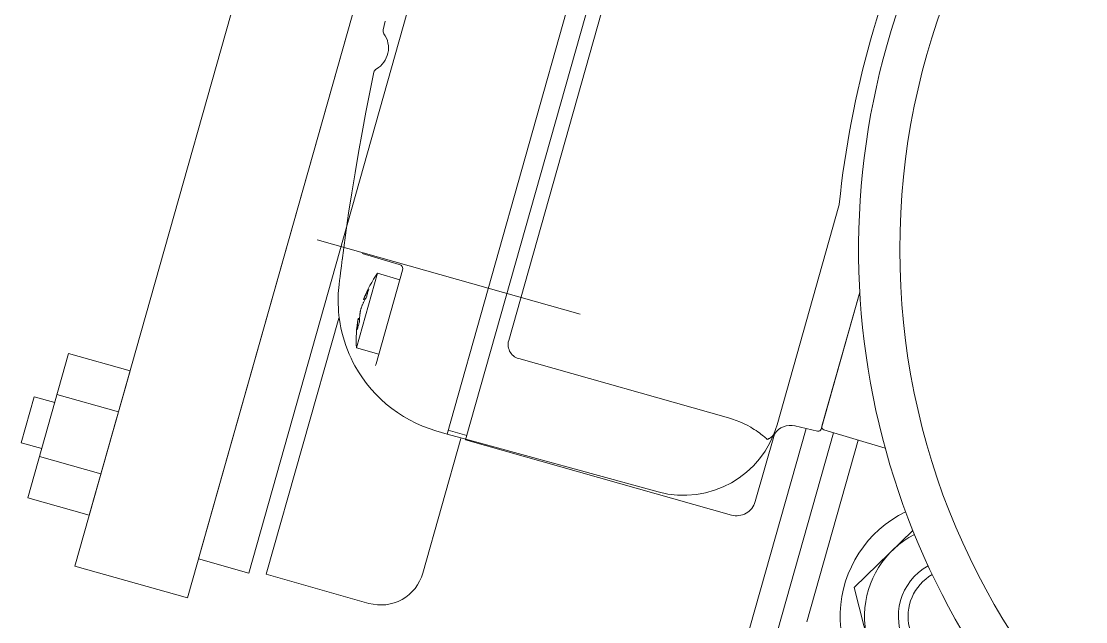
# Model space of a CAD drawing. Header units: inches. Extents: x 0 to 766, y -245 to 236.
# Drawn here: x 55.1112 to 55.2166, y -193.4981 to -193.4386 of the extents above; entities that cross this region are included whole.
import ezdxf

# ---------------------------------------------------------------- set-up
doc = ezdxf.new("R2010")
doc.units = ezdxf.units.IN
doc.header["$MEASUREMENT"] = 0
doc.layers.add('000 SOS 911 - ACCES. ACI', color=125, linetype='Continuous', lineweight=0)
doc.layers.add('000 SOS 911 - ACCESORIOS ACI', color=3, linetype='Continuous', lineweight=20)

# ---------------------------------------------------------------- blocks, each defined once
blk = doc.blocks.new('Bomba Jockey')
at = {"layer": '000 SOS 911 - ACCES. ACI', "linetype": 'Continuous'}
for p, q in [((0.0750000000002729, 0.0403690190000816), (0.0750000000002729, 0.0962155909996909)), ((0.1316478917751738, 0.0745572733285371), (0.1437438944735732, 0.0745572733285371)), ((0.1316478917751738, -0.0745572733285371), (0.1316478917751738, 0.0745572733285371)), ((0.1437438944735732, 0.0745572733285371), (0.1437438944735732, -0.0745572733285371)), ((0.1316478917751738, 0.0703750983518603), (0.1262830397490688, 0.0703750983518603)), ((0.1262830397490688, 0.0703750983518603), (0.1262830397490688, -0.0694131227501202)), ((0.1316478917751738, -0.0694131227501202), (0.1316478917751738, 0.0703750983518603)), ((0.1135014650003541, 0.0699999079999998), (0.1245014649989571, 0.0699999079999998)), ((0.1245014649989571, 0.0425296939999953), (0.1245014649989571, 0.0699999079999998)), ((0.1503302785013147, 0.0690921072673518), (0.1437438944735732, 0.0690921072673518)), ((0.1437438944735732, 0.0690921072673518), (0.1437438944735732, 0.0536208526173141)), ((0.1503302785013147, 0.0536208526173141), (0.1503302785013147, 0.0690921072673518)), ((0.1090014650003468, 0.0510599979998006), (0.1090014650003468, 0.0655000919998656)), ((0.0657672820002517, 0.0548019499999555), (0.0602824800002964, 0.0643019059998551)), ((0.1503302785013147, 0.0646529289952014), (0.1437438944735732, 0.0646529289952014)), ((0.1437438944735732, 0.0638252799103611), (0.1437438944735732, 0.0588876799733953)), ((0.15251550585117, 0.0638252799103611), (0.1503302785013147, 0.0638252799103611)), ((0.15251550585117, 0.0588876799733953), (0.15251550585117, 0.0638252799103611)), ((0.0721633299990572, 0.0634987489997911), (0.0721633299990572, 0.0400232540000616)), ((0.069498047000252, 0.0400697939999191), (0.069498047000252, 0.0595289609998417)), ((0.1503302785013147, 0.0588876799733953), (0.15251550585117, 0.0588876799733953)), ((0.1503302785013147, 0.0580285048054066), (0.1437438944735732, 0.0580285048054066)), ((0.0615506849990197, 0.0474986619999527), (0.0657672370002729, 0.0548019450000084)), ((0.1437438944735732, 0.0536208526173141), (0.1503302785013147, 0.0536208526173141)), ((0.0799999999999273, 0.0510599979998006), (0.1085000000002765, 0.0510599979998006)), ((0.1084999600002447, 0.0509999849998621), (0.0879126100003305, 0.0508203209999465)), ((0.110499905999859, 0.0509999309999785), (0.1084999059999063, 0.0509999249998146)), ((0.1085000000002765, -0.0510599980000279), (0.1085000000002765, 0.0510599979998006)), ((0.1105000000002292, 0.0505999760000577), (0.1085000000002765, 0.0505999760000577)), ((0.1105000000002292, -0.0510000609999679), (0.1105000000002292, 0.0509999999997035)), ((0.1105000679995101, 0.0510000059998674), (0.1117053439998017, 0.0509894879999138)), ((0.1117052909999074, 0.0509894099998292), (0.1124372650001533, 0.0509638050000376)), ((0.1124371789996985, 0.0509638349999477), (0.1131670600002508, 0.0509000170000036)), ((0.1131670170002508, 0.0509000329998344), (0.1138925669988566, 0.0507981700000073)), ((0.11389280100002, 0.0507981849996213), (0.1146120180001162, 0.0506584469999325)), ((0.1146120299999893, 0.0506582999998955), (0.1153227120003066, 0.0504811769999378)), ((0.1153227259997038, 0.0504812689998744), (0.1160231789999671, 0.0502672419997907)), ((0.1160230800001045, 0.0502672969998912), (0.1167113729998164, 0.0500169079998614)), ((0.1167115620000914, 0.0500168909998138), (0.1173858089996429, 0.049730825999859)), ((0.1173859259997698, 0.0497306699999172), (0.1180443100001867, 0.0494097759999477)), ((0.0779999999999745, 0.0418218989996149), (0.0779999999999745, 0.0490599979998478)), ((0.1180443829998694, 0.0494097099999635), (0.1186850919989411, 0.0490548379996199)), ((0.118685079999068, 0.0490549789997203), (0.1193063189998611, 0.0486670319999121)), ((0.1193063309997342, 0.0486669800000073), (0.1199064349989385, 0.0482470770000418)), ((0.1199063260000912, 0.0482470239999202), (0.1204836719989544, 0.04779634199985599)), ((0.1204838509993351, 0.0477963879998242), (0.1210368209995067, 0.0473161109998728)), ((0.1210367260000567, 0.0473161180000261), (0.1215638059998128, 0.0468075619999127)), ((0.1218599559997529, 0.0464973480000026), (0.1215640320001512, 0.0468075449998651)), ((0.1221559389996401, 0.0461667879999368), (0.1218597300003239, 0.0464973349999127)), ((0.1224496840000029, 0.0458170949998476), (0.1221560009998939, 0.0461667999998099)), ((0.1195000000002437, 0.0359956659999625), (0.1195000000002437, 0.046004332999928)), ((0.1227409229995828, 0.0454460629998721), (0.1224497930002144, 0.045817020999948)), ((0.1230252189998282, 0.0450568989999738), (0.1227407200003654, 0.0454460489997928)), ((0.1232954009997229, 0.0446595739999793), (0.1230252870004733, 0.0450570729999527)), ((0.121913573999791, 0.0450000000000728), (0.1195000000002437, 0.0450000000000728)), ((0.121913573999791, 0.0450000000000728), (0.121913573999791, 0.0369999999998072)), ((0.1235485689999223, 0.0442583550000109), (0.1232953379994797, 0.0446597629997996)), ((0.1237856520001515, 0.0438529749997088), (0.1235487259991714, 0.0442581479999262)), ((0.1223315389997879, 0.0431441189998623), (0.122336593, 0.0430548449999151)), ((0.1223557489997802, 0.0430618119999053), (0.1223318030001792, 0.0431441549997089)), ((0.1223364350003067, 0.0430548439999257), (0.1223402239997995, 0.0429653849998886)), ((0.1223403209992284, 0.0429653869998674), (0.1223428450002757, 0.0428757009999572)), ((0.1223427399991124, 0.042875752999862), (0.1223439919990596, 0.04278604000001)), ((0.1223781269991377, 0.0429814179997266), (0.1223557770003936, 0.0430618039999899)), ((0.1223985149999862, 0.0429031149997172), (0.1223777800000789, 0.04298147299982701)), ((0.1224175039997135, 0.0428267499999038), (0.1223984539997218, 0.0429031459998441)), ((0.1224352970002656, 0.0427524290000747), (0.1224178539991954, 0.042826826999999)), ((0.1240038999999342, 0.0434491139994862), (0.1237853770003312, 0.0438530189999256)), ((0.1242030100002012, 0.0430513609999252), (0.1240041570003996, 0.0434491269998034)), ((0.1243833719991016, 0.0426599699997041), (0.1242027489997781, 0.0430513290000363)), ((0.078052222000224, 0.0418428349998976), (0.0780671679999614, 0.0419238649997169)), ((0.0780673180001941, 0.0419238849995054), (0.0780957229999331, 0.0420068019998325)), ((0.0780957620004301, 0.0420067420000123), (0.0781376029995045, 0.0420914549999907)), ((0.0781375409992506, 0.0420916379998744), (0.0781928469991726, 0.0421782739999799)), ((0.0781930429998283, 0.0421781179998107), (0.0782616620003864, 0.0422665579999375)), ((0.0782616209999105, 0.04226657699996399), (0.0783433489991694, 0.0423567569998795)), ((0.0783433960000366, 0.0423568159999377), (0.0783750750001673, 0.0423890089998622)), ((0.0783749550000721, 0.0423892469998464), (0.0784081009996953, 0.0424213490000511)), ((0.078408225000203, 0.0424211089998607), (0.0784427159992447, 0.0424530319999121)), ((0.0784424610001224, 0.04245312699981699), (0.0784783580002113, 0.0424849529999847)), ((0.0784783580002113, 0.0424849859998631), (0.0785155400003532, 0.0425166349998563)), ((0.07851595399961299, 0.0425164480000149), (0.07855439300010401, 0.0425479240000186)), ((0.0785543970000617, 0.0425480259998494), (0.0786588989990378, 0.0424960819998432)), ((0.0786589499989532, 0.0424960349998855), (0.0787735900003099, 0.04244092699991599)), ((0.0787736199999927, 0.0424408669998684), (0.0788983279999229, 0.0423830679999355)), ((0.0788983909992567, 0.0423831089999567), (0.0790335420001611, 0.0423229169998649)), ((0.0790334539997275, 0.0423229589998755), (0.0791794299989306, 0.0422607169998628)), ((0.0791794439992373, 0.0422607099997094), (0.0793357239990655, 0.0421971739999663)), ((0.0793355420000808, 0.0421972329997971), (0.0795255989996804, 0.0421241779999946)), ((0.0795257129993843, 0.0421241500000633), (0.0797202459993969, 0.0420540220000021)), ((0.0797204450000209, 0.0420538369999122), (0.0799194309997802, 0.041986844999883)), ((0.0799195409990716, 0.0419868219998989), (0.08012295200023799, 0.0419231779999336)), ((0.0801229749999948, 0.0419231339999442), (0.0803310069991312, 0.0418629849998524)), ((0.08033091399966001, 0.0418630789999952), (0.0805432889997064, 0.0418067159998827)), ((0.0809458909998284, 0.0417133479998029), (0.0805434839990085, 0.0418066649999673)), ((0.1223553049999282, 0.0422458289999668), (0.1223315000002003, 0.0423307510000086)), ((0.1223367039997356, 0.0424229109999033), (0.1223316670002532, 0.0423307019998447)), ((0.1223405239998101, 0.0425144689997978), (0.1223367439997673, 0.0424228109998239)), ((0.1223427189997892, 0.042605728999888), (0.122340193999662, 0.0425145780000094)), ((0.1223443950002547, 0.0426960069999041), (0.1223431239991441, 0.0426056229998722)), ((0.1223443820003922, 0.0427858909999941), (0.1223443679996308, 0.0426960469999358)), ((0.1223773670003538, 0.0421636280000257), (0.1223552780002137, 0.0422457309998663)), ((0.1223979609994785, 0.042084161000048), (0.1223775749999731, 0.0421634929998618)), ((0.1225447679998979, 0.0421150989996022), (0.1223928569988857, 0.0421036179998282)), ((0.1224165220000941, 0.0420080669998697), (0.1223979800001871, 0.0420843999997942)), ((0.1224331749999692, 0.0419345299997076), (0.1224163549991317, 0.0420080079998115)), ((0.1225570789997619, 0.0420160269998178), (0.1224177889998828, 0.0420030590000806)), ((0.1224490239992519, 0.0418628819998048), (0.1224334280000221, 0.0419345069999508)), ((0.1224512250000771, 0.042680062999807), (0.1224351420000858, 0.0427523930000007)), ((0.1224632409998776, 0.041793276999897), (0.1224488539996855, 0.0418629119999423)), ((0.1224660789998779, 0.0426097369997933), (0.1224513199999819, 0.0426801050000449)), ((0.1224763289997099, 0.0417255069999101), (0.1224631820000468, 0.0417932119999023)), ((0.1224793820001651, 0.042541253999616), (0.1224659739996241, 0.0426095919999625)), ((0.1224916839996695, 0.0424748880000152), (0.1224793739997949, 0.0425413229997958)), ((0.12250284799984, 0.0424102429999493), (0.1224916149999444, 0.0424748249999993)), ((0.1225132039999153, 0.0423476999997092), (0.1225030720001996, 0.0424103629998172)), ((0.1225224639997577, 0.0422867419999875), (0.1225132169988683, 0.0423476280000159)), ((0.1225309920000654, 0.0422277719999329), (0.1225225689995568, 0.0422868669998025)), ((0.1225381369990828, 0.0421704279999631), (0.1225306089991136, 0.0422276749998218)), ((0.1225449829998979, 0.0421149839999089), (0.1225383430000875, 0.0421704349998891)), ((0.1225447250003526, 0.0421150199999829), (0.1225472860000991, 0.0420979989999069)), ((0.1225476539993906, 0.0420979019997958), (0.1225499889997081, 0.0420810959999472)), ((0.1225497479995283, 0.042081208999889), (0.1225518579999516, 0.0420646189998024)), ((0.1225521279998247, 0.0420645059998606), (0.1225540109999201, 0.0420481349999591)), ((0.1225537739992433, 0.0420481099999961), (0.1225554309999097, 0.0420319589998144)), ((0.122555397999804, 0.0420319799998197), (0.1225568359991485, 0.0420159919999605)), ((0.1245480400002634, 0.04227309799989601), (0.1243834999991122, 0.0426601049998681)), ((0.1246972609992554, 0.0418909689999509), (0.1245481470000413, 0.0422729279998748)), ((0.1248309409993453, 0.0415169419998165), (0.1246971900000062, 0.0418909630000144)), ((0.0779999999999745, 0.0173421629999666), (0.0779999999999745, 0.040820740000072)), ((0.0813509889999296, 0.0416370289999577), (0.0809457800000928, 0.0417134549998082)), ((0.0817589309995128, 0.0415774589998819), (0.0813508989999719, 0.0416370009997991)), ((0.0821704089989908, 0.0415346449999561), (0.0817592889998196, 0.0415773339998396)), ((0.0825842330000342, 0.0415088279999054), (0.0821702420003021, 0.0415346329998556)), ((0.0830009820001578, 0.0414999769998303), (0.0825840850002351, 0.0415088969998578)), ((0.0830009770002107, 0.0414999999998145), (0.10550000000012, 0.0414999999998145)), ((0.1055000050000672, 0.0415000069997404), (0.1056596659991555, 0.0414910449997024)), ((0.1056594460001179, 0.0414910429999509), (0.1058140129998719, 0.0414665609998792)), ((0.1058144059998085, 0.0414664249999532), (0.1059636959998897, 0.0414264829998956)), ((0.1059638500000801, 0.041426551999848), (0.1061096359999283, 0.0413703340000211)), ((0.1061095810000552, 0.0413702569999259), (0.1062505400000191, 0.0412984319998486)), ((0.1062504469991836, 0.0412984170000073), (0.1063818220004578, 0.0412133809998068)), ((0.1063818299999184, 0.0412134569999125), (0.1065031080001972, 0.0411149399999431)), ((0.1065030959994146, 0.0411148759999378), (0.1066147869992164, 0.0410031799999615)), ((0.1066149689991107, 0.0410029799998029), (0.1067135589992176, 0.0408816029998889)), ((0.106713659999059, 0.0408815559997038), (0.1067986909997671, 0.0407501779998256)), ((0.1067984229998728, 0.0407502619998468), (0.1068701879999025, 0.0406094099998882)), ((0.1224886039990451, 0.0416590119998546), (0.122476393999932, 0.0417255269999259)), ((0.1224998779998714, 0.041593525999815), (0.1224885459992038, 0.0416589579997435)), ((0.1225102909997986, 0.0415292390000559), (0.1224998979992051, 0.0415934669999842)), ((0.1225198779998209, 0.0414653230000113), (0.1225102029998197, 0.0415292309999131)), ((0.1225292699987222, 0.0414015239998662), (0.1225202600003286, 0.0414652829999795)), ((0.1225371150003411, 0.0406619359998786), (0.1225288350001392, 0.0405985709999186)), ((0.1225372609997066, 0.0413381359999221), (0.1225289730000441, 0.0414015609999297)), ((0.1225449519988615, 0.0407248539997909), (0.1225373950001085, 0.0406618289998733)), ((0.1225450670003738, 0.0412750549999146), (0.1225375100002566, 0.0413380800000596)), ((0.1225447420001728, 0.0407249609997962), (0.122549582999909, 0.0408179129999553)), ((0.1225473719991896, 0.041228885999999), (0.122544862000268, 0.0412751429998934)), ((0.1225518900000679, 0.0411366569999245), (0.1225474789998771, 0.041228775999798)), ((0.1225498779999725, 0.0408178569998654), (0.1225538759990741, 0.0409095659999821)), ((0.1225554299999203, 0.0410454079999454), (0.1225518439996449, 0.0411367079998399)), ((0.1225539289998778, 0.0409095769998658), (0.1225556089998463, 0.0409548949999135)), ((0.1225566210000579, 0.0410001159998501), (0.1225551359998462, 0.0410455009998714)), ((0.122555373999603, 0.0409549199998765), (0.1225568439990639, 0.0409999399998924)), ((0.1249504859993067, 0.0411514539998734), (0.1248311200001808, 0.04151697899988)), ((0.1250557739999749, 0.0407963390000532), (0.1249503630001527, 0.0411514469999475)), ((0.1251480050000282, 0.0404525169999488), (0.1250555820001864, 0.0407963929999369)), ((0.0732053009996889, 0.0400050719999854), (0.0665900980002334, 0.0401205409996237)), ((0.0734999999990578, 0.0253445429996191), (0.0734999999990578, 0.0400163570000132)), ((0.0734999999990578, 0.0253448489997936), (0.0734999999990578, 0.0397051999998439)), ((0.073786981000012, 0.0403159819998109), (0.0761943550000979, 0.0404210899998816)), ((0.1068705309999132, 0.0406094909999411), (0.106926790000216, 0.0404635889999554)), ((0.106926630999169, 0.0404635169998073), (0.106966618000115, 0.0403140490000169)), ((0.1069667089991526, 0.0403141029999006), (0.1069911789995785, 0.0401595959999668)), ((0.106990961000065, 0.0401595289999932), (0.1069999200003622, 0.039999928999805)), ((0.1069999999999709, 0.0399999999999636), (0.1069999999999709, -0.040000000000191)), ((0.1223552989990821, 0.0397542609998709), (0.1223315099987303, 0.0396693979998872)), ((0.1223316049999994, 0.0396694159996969), (0.1223366450003596, 0.0395771459998287)), ((0.1223368259993549, 0.0395770769998762), (0.1223406070002966, 0.0394854189999023)), ((0.122377398000026, 0.0398363159999917), (0.1223552929996003, 0.0397541539998656)), ((0.1223979789997429, 0.0399156569999377), (0.122377592999328, 0.0398363249998965)), ((0.1225446759995066, 0.03988511500006101), (0.1223927650003134, 0.039896595999835)), ((0.1224163929996394, 0.039992004999931), (0.122397865000039, 0.0399157319998267)), ((0.1224332239999057, 0.0400655119999556), (0.1224163899987616, 0.0399919740000314)), ((0.1225570430001426, 0.0399840609998137), (0.1224177529998087, 0.03999702999999501)), ((0.1224489229998653, 0.0401371240000117), (0.1224333400000432, 0.0400655579999239)), ((0.1224631429995497, 0.0402068129999407), (0.1224487429999499, 0.0401371179998478)), ((0.1224763059999532, 0.0402745129999858), (0.1224631600002795, 0.0402068070000041)), ((0.1224885960000392, 0.0403410789999725), (0.122476375000133, 0.0402745029998641)), ((0.1224998939997022, 0.0404065159998481), (0.1224885629999335, 0.0403410829999302)), ((0.1225028850003582, 0.0395896679999623), (0.1224916410001242, 0.0395250259998648)), ((0.1225103039992064, 0.040470852999988), (0.1224998900001992, 0.0404065049999645)), ((0.1225129069989634, 0.0396522779999486), (0.122502784999142, 0.0395896759998777)), ((0.1225199489999795, 0.04053475199998501), (0.1225102739999784, 0.0404708440000832)), ((0.1225223020001067, 0.0397131809997973), (0.1225130639995768, 0.0396523549998165)), ((0.1225293970001076, 0.0405984389997229), (0.1225203870003497, 0.0405346809998264)), ((0.1225308870002664, 0.0397721669999101), (0.1225224720001279, 0.0397131319998607)), ((0.1225380579999182, 0.0398295239999698), (0.1225305230000231, 0.039772216999836)), ((0.1225451430000248, 0.0398849999999129), (0.1225384970002779, 0.0398294889998852)), ((0.1225473620002049, 0.03990125199993601), (0.1225448899999719, 0.0398849589998918)), ((0.1225497549989996, 0.0399176949999856), (0.1225474709995069, 0.039901312999973)), ((0.1225515930000256, 0.0399342359996808), (0.1225494979998984, 0.0399177669999062)), ((0.1225535920002585, 0.0399507810000159), (0.1225516859994968, 0.0399342279999928)), ((0.1225551110001106, 0.0399673259998963), (0.1225533960000575, 0.0399506909996035)), ((0.1225567699989369, 0.0399840359998507), (0.1225552450000578, 0.0399673199999597)), ((0.125229187000059, 0.0401185329999407), (0.1251483129999542, 0.0404523199999858)), ((0.1252991500000462, 0.0397951069999181), (0.125228968999636, 0.0401186999999936)), ((0.1253591380000216, 0.0394834819999233), (0.1252990889997818, 0.0397951939999075)), ((0.1223367120001058, 0.0389451679998274), (0.1223316539999359, 0.0388558339996053)), ((0.122355793999759, 0.0389380740000434), (0.1223318659999677, 0.0388557900000706)), ((0.1223403659992073, 0.0390346960000443), (0.1223365750001903, 0.0389451769999596)), ((0.122340210999937, 0.0394855509998706), (0.1223427360000642, 0.0393943990000025)), ((0.1223429110000325, 0.0391243849996954), (0.1223403869989852, 0.0390346990000126)), ((0.1223439850000432, 0.0392141539998647), (0.1223427320001065, 0.0391244410000127)), ((0.1223431270004767, 0.0393943029998809), (0.122344398000223, 0.0393037960000129)), ((0.1223443079998105, 0.0393039389998649), (0.1223443219992077, 0.0392140339999969)), ((0.1223781649987359, 0.0390184989998943), (0.1223557989997062, 0.0389380550000169)), ((0.1223984950001977, 0.0390969190000306), (0.1223777600002904, 0.0390185619999102)), ((0.1224175000002106, 0.0391732969999339), (0.1223984500002189, 0.0390969009999935)), ((0.1224352849999377, 0.0392475529999956), (0.1224178409997876, 0.0391731540000819)), ((0.1224513170004684, 0.0393199269999514), (0.1224352339995676, 0.039247596999985)), ((0.1224659509994126, 0.0393903369999862), (0.1224511920004261, 0.0393199679997451)), ((0.122479585000292, 0.0394585599999573), (0.1224661659998674, 0.0393901619997905)), ((0.1224917289996483, 0.0395251259999441), (0.1224794079998901, 0.0394586309998886)), ((0.125410147999446, 0.0391842539997924), (0.1253593380001803, 0.03948337599968)), ((0.125474825999845, 0.038774463999971), (0.1254101649988115, 0.0391842500000621)), ((0.1255371110000851, 0.0383746069999234), (0.1254746420004267, 0.0387745429998177)), ((0.1255971599989607, 0.037986694999745), (0.1255371700003707, 0.0383747240000503)), ((0.1257086299988259, 0.0372532309997951), (0.125597000000198, 0.0379866050000146)), ((0.121913573999791, 0.0369999999998072), (0.1195000000002437, 0.0369999999998072)), ((0.125807850999081, 0.0365887429998111), (0.1257086600003276, 0.03725319399995899)), ((0.1257877030002419, 0.0367261589994996), (0.1257896199999777, 0.0367136709999159)), ((0.1257894389996181, 0.036713686999974), (0.1261632539999482, 0.0341075469998486)), ((0.1006337889989481, 0.0353573609997966), (0.1288415529998019, 0.0353573609997966)), ((0.1239958380001553, 0.035460805999719), (0.1199955019992558, 0.035495716000014)), ((0.1261630070002866, 0.0341075009998804), (0.1264654539995718, 0.0318273010000212)), ((0.1264656660000583, 0.0318273179998414), (0.1267252880002161, 0.0297347809998883)), ((0.1267252639995604, 0.0297348019998935), (0.1269672389998959, 0.0276400889999877)), ((0.1269671270001709, 0.027640141999882), (0.1271914219992141, 0.025543523999886)), ((0.1271916959999544, 0.0255433239999547), (0.1273983030000636, 0.0234448269998211)), ((0.1273979339998732, 0.0234450219998053), (0.1275868230000015, 0.0213449179998406)), ((0.1275870350000332, 0.0213447809996978), (0.1277582009997786, 0.0192431579998811)), ((0.1277583529999902, 0.019243024999696), (0.1279117919989403, 0.0171399729999848)), ((0.1281778919992575, 0.0126800609998554), (0.1282225730001301, 0.0117673359998207))]:
    blk.add_line(p, q, dxfattribs=at)
blk.add_circle((-1.7090001165e-06, 0), 0.0735, dxfattribs=at)
for centre, radius, start, end in [((0, 0), 0.077747101, 291.015699000093, 68.9844409998913), ((0.1134999999990214, 0.0655000919998656), 0.004499994, 89.99998400049866, 180), ((0.0547978520003198, 0.0548019409998233), 0.012, 311.7521810002646, 138.2520979995176), ((0.0547976070001823, 0.0548019099996964), 0.0095, 312.9915319998635, 137.0129579995122), ((0.0547978520003198, 0.0548019409998233), 0.006, 315.159516000275, 134.8447619998615), ((0.0547978520003198, 0.0548019409998233), 0.005, 316.0042880000504, 102.2741549993314), ((0.0799999999999273, 0.0490599979998478), 0.002, 89.99999099957702, 180), ((0.0880000000001928, 0.040820740000072), 0.01, 90.49998799951778, 180), ((0.1200000000003456, 0.046004332999928), 0.0005, 156.8123289999829, 180), ((0.1106000979998498, 0.04099999999994), 0.012, 4.85680600002374, 19.47122500006409), ((0.0760910639996837, 0.0424185179999768), 0.002, 272.4999879993923, 342.6426500002148), ((0.0731999509998787, 0.0397051999998439), 0.0003, 9.0000061168e-06, 89.0000029999448), ((0.0737998050003626, 0.0400163570000132), 0.0003, 92.50000399942711, 180), ((0.1106000979998498, 0.04099999999994), 0.012, 340.5287609997612, 354.6670069999294), ((0.1200000000003456, 0.0359956659999625), 0.0005, 180.0000029999977, 269.499992000813), ((0.0790000000001783, 0.0173421629999666), 0.001, 180.0000029999977, 189.8872199999778), ((-0.0204999999996289, 0), 0.100000008, 350.1130640001084, 9.886926000001312), ((0.1295495609997488, 0.0149999999998727), 0.0025, 135.4162950004309, 231.4223050001044), ((0.1274128420004672, 0.0171058349997111), 0.0005, 315.4161540003756, 3.931192000035711), ((0.1276787110000441, 0.0126546629999211), 0.000500009, 2.913521000001562, 51.4248850003338)]:
    blk.add_arc(centre, radius, start, end, dxfattribs=at)

msp = doc.modelspace()

# ---------------------------------------------------------------- block references
at = {"layer": '000 SOS 911 - ACCESORIOS ACI', "color": 30, "xscale": 0.9600000000000001, "yscale": 0.9600000000000001, "zscale": 0.9600000000000001, "rotation": 164.2139988296182}
msp.add_blockref('Bomba Jockey', (55.26872406882393, -193.4612574678745, -2.610023710192232e-06), dxfattribs=at)

doc.saveas('drawing.dxf')
